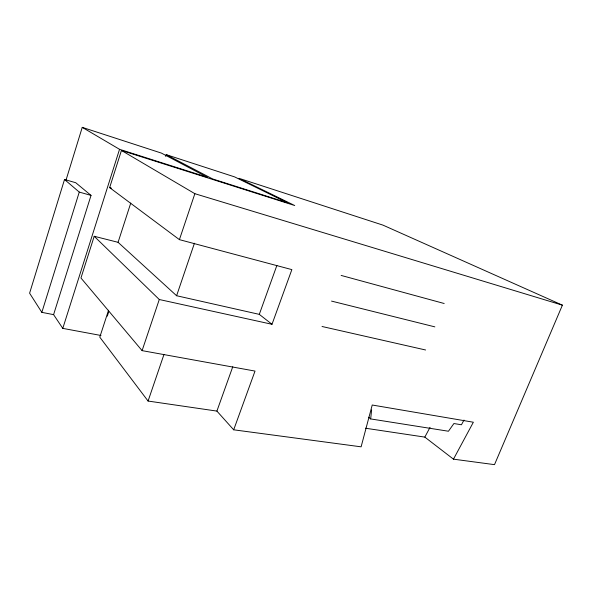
<?xml version="1.0" encoding="UTF-8"?>
<svg xmlns="http://www.w3.org/2000/svg" width="592" height="592" viewBox="0 0 592 592"><rect width="100%" height="100%" fill="white"/><g stroke="black" fill="none" stroke-linecap="round" stroke-linejoin="round"><path stroke-width="0.89" d="M463.98 420.068L461.449 424.782L453.909 423.532L448.455 431.235L370.673 418.929L371.621 409.871M53.591 314.641L91.027 195.397L75.717 182.713L64.521 179.509L29.6 293.195L41.84 312.354L53.591 314.641L62.782 328.375L100.988 335.486M65.986 180.227L82.251 127.354L161.416 153.099L207.326 177.26L119.54 149.317L82.251 127.354M41.84 312.354L79.261 192.089L64.521 179.509M62.782 328.375L119.54 149.317M453.472 459.163L494.505 464.646L562.4 305.161L382.972 225.13L239.013 178.325L294.727 205.535L121.449 150.449L109.646 187.62L179.413 239.642L291.863 269.612L272.009 324.29L259.296 314.367L176.601 295.734L118.074 242.32L94.202 236.275L80.956 278.018L142.095 350.634L255.019 371.073L233.692 429.807L361.105 446.827L372.22 405.017L473.356 422.222L453.472 459.163L424.827 437.111L365.427 428.216M118.074 242.32L130.751 203.078M108.551 310.238L99.782 337.159L148.074 401.05L216.901 411.092L233.692 429.807M107.285 316.15L108.721 311.755M165.664 156.414L166.234 154.66L234.684 176.919L287.364 202.738L212.624 178.947L166.234 154.66M142.095 350.634L159.285 299.515L94.202 236.275M179.413 239.642L194.864 193.695L121.449 150.449M176.601 295.734L194.442 243.231M148.074 401.05L163.991 354.408M216.901 411.092L232.767 366.751M259.296 314.367L276.878 265.445M424.827 437.111L430.051 427.32M159.285 299.515L272.009 324.29M322.026 326.488L425.611 349.99M331.535 301.099L434.846 326.865M341.147 275.428L444.178 303.504M79.261 192.089L91.027 195.397M109.646 187.62L111.414 188.13M194.864 193.695L562.4 305.161M368.594 417.234L370.673 418.929"/></g></svg>
